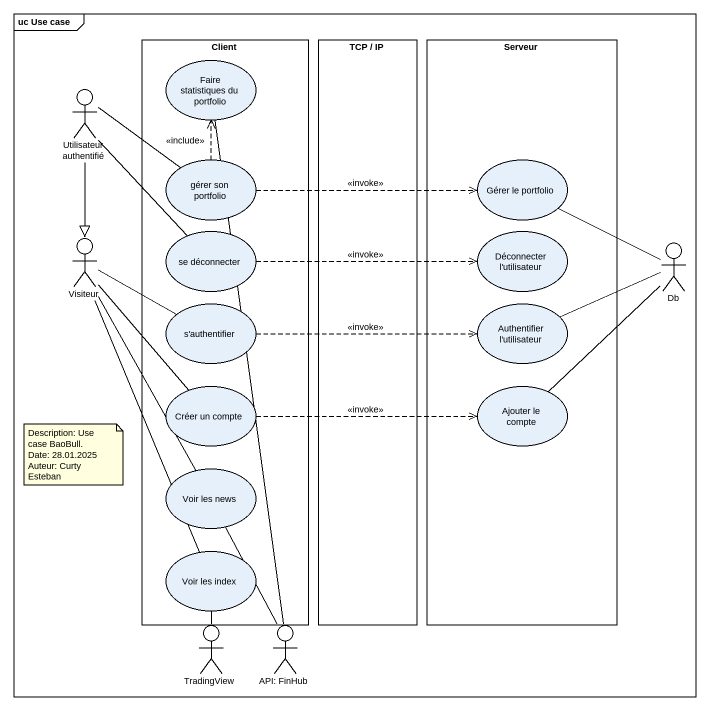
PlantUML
@startuml
mainframe uc Use case
rectangle Client {
  usecase "Faire statistiques du portfolio" as Faire_statistiques_du
  usecase "gérer son portfolio" as gérer_son_portfolio
  usecase "se déconnecter" as se_déconnecter
  usecase "s'authentifier" as s_authentifier
  usecase "Créer un compte" as Créer_un_compte
  usecase "Voir les news" as Voir_les_news
  usecase "Voir les index" as Voir_les_index
}
rectangle "TCP / IP" as TCP_IP
rectangle Serveur {
  usecase "Gérer le portfolio" as Gérer_le_portfolio
  usecase "Déconnecter l'utilisateur" as Déconnecter_l_utilisateur
  usecase "Authentifier l'utilisateur" as Authentifier_l_utilisateur
  usecase "Ajouter le compte" as Ajouter_le_compte
}
actor "Utilisateur authentifié" as Utilisateur_authentifié
actor Visiteur
actor Db
actor TradingView
actor "API: FinHub" as API_FinHub
Utilisateur_authentifié -right- gérer_son_portfolio
Utilisateur_authentifié --|> Visiteur
Utilisateur_authentifié -- se_déconnecter
gérer_son_portfolio .up.> Faire_statistiques_du : <<include>>
gérer_son_portfolio .right.> Gérer_le_portfolio : <<invoke>>
Gérer_le_portfolio -- Db
Visiteur -right- s_authentifier
Visiteur -- Créer_un_compte
Visiteur -- Voir_les_news
Visiteur -- Voir_les_index
se_déconnecter .right.> Déconnecter_l_utilisateur : <<invoke>>
s_authentifier .right.> Authentifier_l_utilisateur : <<invoke>>
Authentifier_l_utilisateur -right- Db
Créer_un_compte .right.> Ajouter_le_compte : <<invoke>>
Ajouter_le_compte -up- Db
Voir_les_news -- API_FinHub
Voir_les_index -- TradingView
API_FinHub -up- Faire_statistiques_du
note as N1
  Description: Use case BaoBull.
  Date: 28.01.2025
  Auteur: Curty Esteban
end note
@enduml
